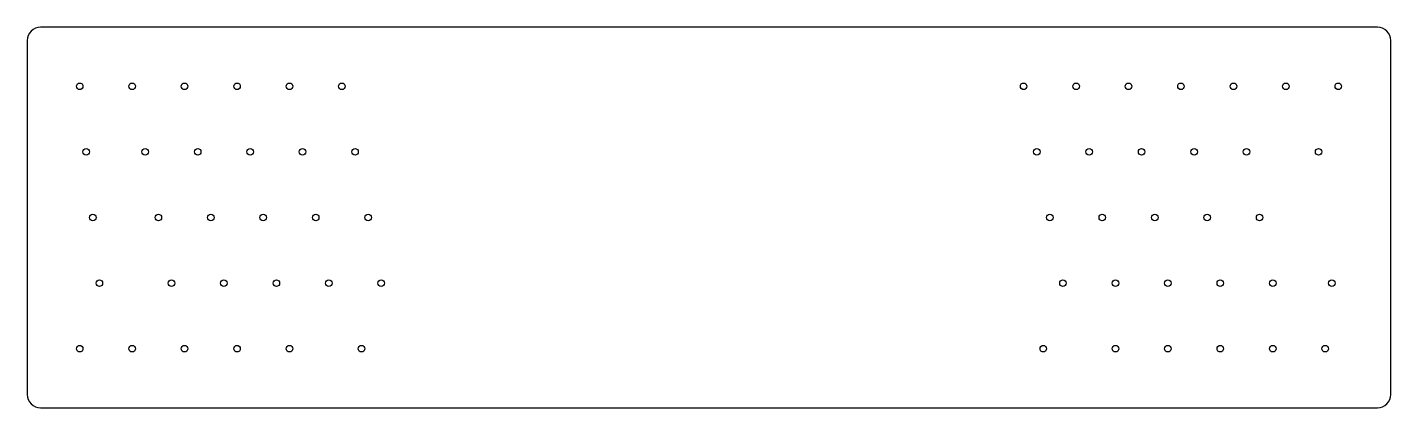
# Model space of a CAD drawing. Header units: millimetres. Extents: x 0 to 208, y 0 to 58.
import ezdxf

# ---------------------------------------------------------------- set-up
doc = ezdxf.new("R2010")
doc.units = ezdxf.units.MM
doc.layers.add('KEY_CENTERS_D1_REFERENCE', color=1, linetype='Continuous')
doc.layers.add('PANEL_OUTLINE_R2', color=7, linetype='Continuous')

msp = doc.modelspace()

# ---------------------------------------------------------------- linework, layer by layer
at = {"layer": 'KEY_CENTERS_D1_REFERENCE'}
for centre in [(8, 49), (16, 49), (24, 49), (32, 49), (40, 49), (48, 49), (152, 49), (160, 49), (168, 49), (176, 49), (184, 49), (192, 49), (200, 49), (9, 39), (18, 39), (26, 39), (34, 39), (42, 39), (50, 39), (154, 39), (162, 39), (170, 39), (178, 39), (186, 39), (197, 39), (10, 29), (20, 29), (28, 29), (36, 29), (44, 29), (52, 29), (156, 29), (164, 29), (172, 29), (180, 29), (188, 29), (11, 19), (22, 19), (30, 19), (38, 19), (46, 19), (54, 19), (158, 19), (166, 19), (174, 19), (182, 19), (190, 19), (199, 19), (8, 9), (16, 9), (24, 9), (32, 9), (40, 9), (51, 9), (155, 9), (166, 9), (174, 9), (182, 9), (190, 9), (198, 9)]:
    msp.add_circle(centre, 0.5, dxfattribs=at)
at = {"layer": 'PANEL_OUTLINE_R2'}
msp.add_lwpolyline([(2, 0), (206, 0, 0.414214), (208, 2), (208, 56, 0.414214), (206, 58), (2, 58, 0.414214), (0, 56), (0, 2, 0.414214)], format="xyb", close=True, dxfattribs=at)

doc.saveas('drawing.dxf')
